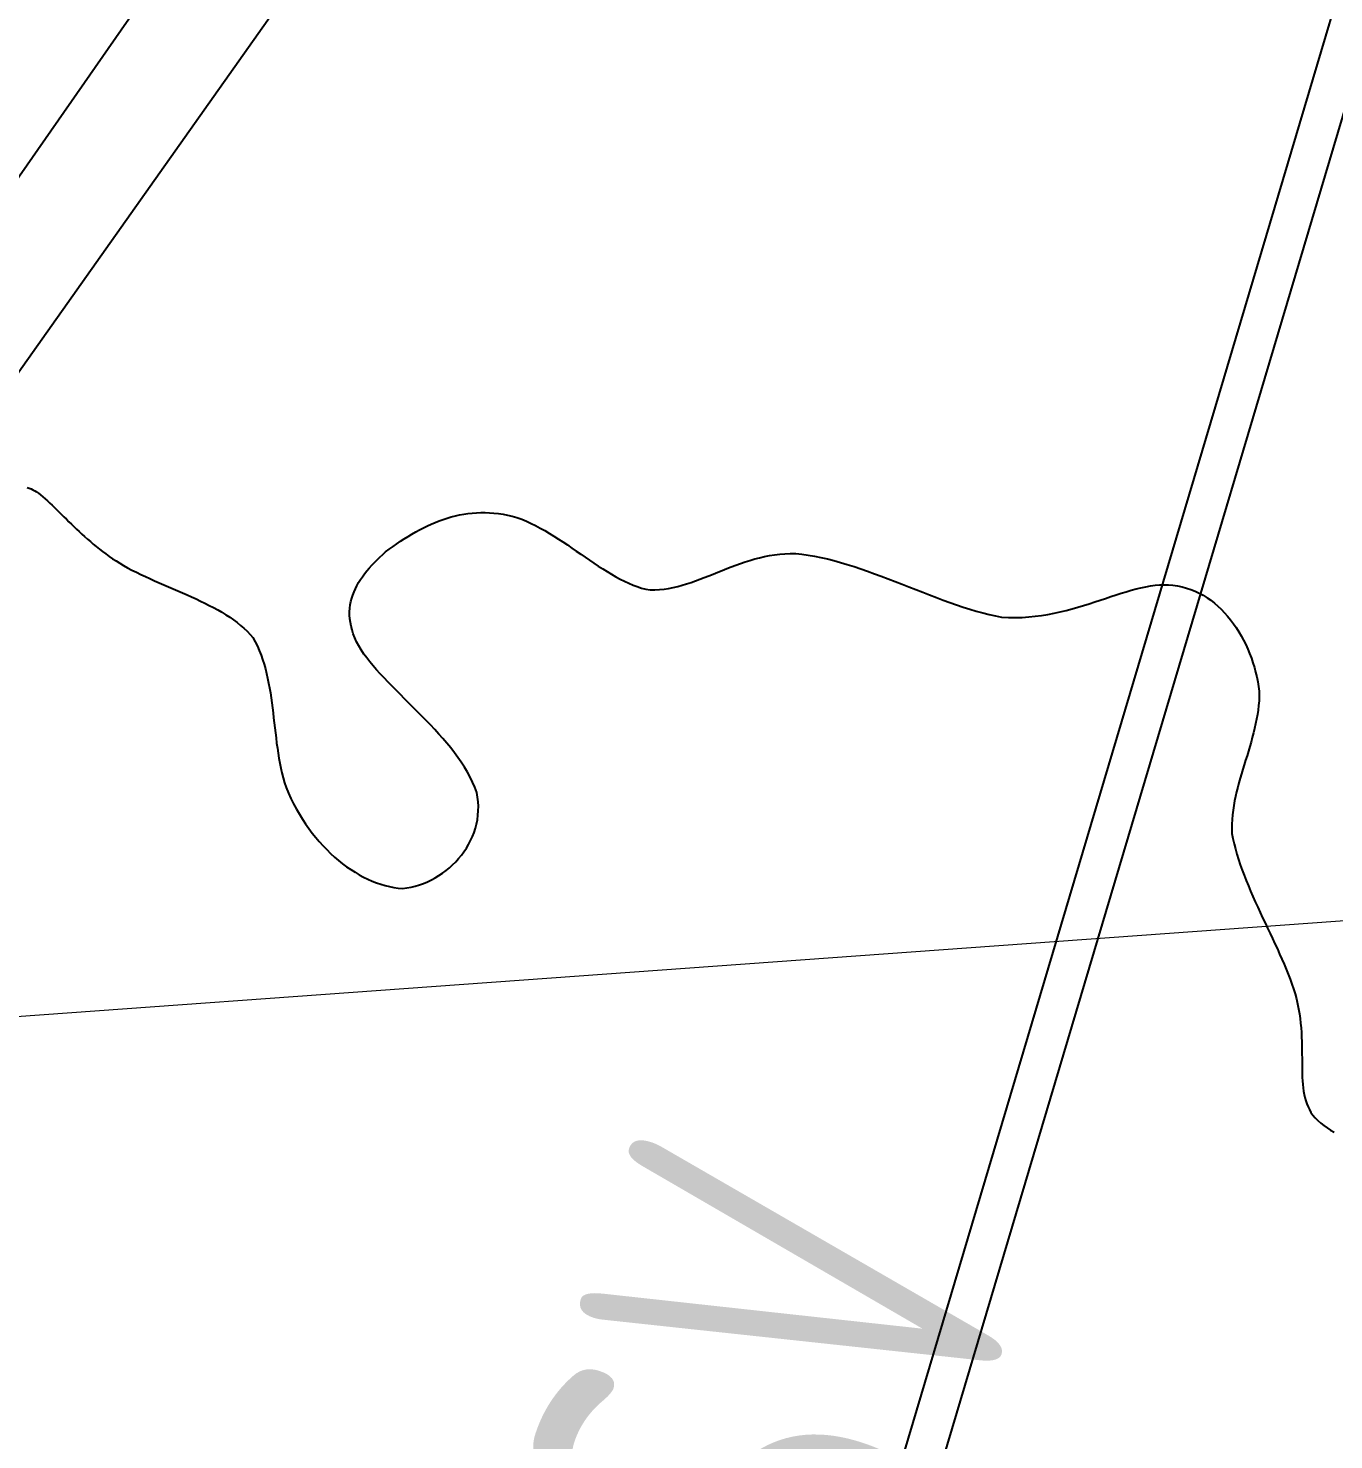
# Model space of a CAD drawing. Header units: metres. Extents: x 507649 to 508899, y 6966965 to 6967377.
# Drawn here: x 507940.048 to 507941.61, y 6967151.054 to 6967152.742 of the extents above; entities that cross this region are included whole.
import ezdxf

# ---------------------------------------------------------------- set-up
doc = ezdxf.new("R2010")
doc.units = ezdxf.units.M
for name, color, linetype in [('C_TEXT_2.5', 7, 'Continuous'), ('mga2020ROAD_KERB_BACK', 252, 'Continuous'), ('mga2020ROAD_KERB_INVERT', 252, 'Continuous'), ('mga2020STR_SURFACES', 252, 'Continuous'), ('mga2020VEG_TREE', 252, 'Continuous'), ('STR_SURFACES', 252, 'Continuous')]:
    doc.layers.add(name, color=color, linetype=linetype)
doc.layers.add('E_UG_LINES', color=252, linetype='EXISTING_ELECTRICITY_UG', lineweight=0)
doc.layers.add('RW_FEAT', color=252, linetype='Continuous', lineweight=0)
doc.styles.get("Standard").update_dxf_attribs({"font": 'ARIALN.TTF'})
doc.styles.add('Style-INTL_ISO_EQUAL', font='ISOCP.shx')
doc.linetypes.add('EXISTING_ELECTRICITY_UG', pattern='A,2,-2,2,-2,2,-2,["E-UG",Standard,S=2.5,R=0,X=0,Y=-1.25],-9.15,2,-2,2,-2', length=29.15)

# ---------------------------------------------------------------- blocks, each defined once
blk = doc.blocks.new('BAC V TREE')
for p, q in [((-0.6646, 15.6143), (-0.6498, 15.6086)), ((-0.6498, 15.6086), (-0.6353, 15.6022)), ((-0.6353, 15.6022), (-0.621, 15.5952)), ((-0.621, 15.5952), (-0.607, 15.5875)), ((-0.607, 15.5875), (-0.5932, 15.5792)), ((-0.5932, 15.5792), (-0.5797, 15.5702)), ((-0.5797, 15.5702), (-0.5619, 15.5558)), ((-0.5619, 15.5558), (-0.5442, 15.5408)), ((-0.5442, 15.5408), (-0.5265, 15.5254)), ((-0.5265, 15.5254), (-0.5088, 15.5095)), ((-0.5088, 15.5095), (-0.4911, 15.4931)), ((-0.4911, 15.4931), (-0.4733, 15.4763)), ((-0.4733, 15.4763), (-0.4555, 15.4592)), ((-0.4555, 15.4592), (-0.4375, 15.4417)), ((-0.4375, 15.4417), (-0.4193, 15.4239)), ((-0.4193, 15.4239), (-0.401, 15.4058)), ((-0.401, 15.4058), (-0.3825, 15.3874)), ((-0.3825, 15.3874), (-0.3637, 15.3688)), ((-0.3637, 15.3688), (-0.3447, 15.35)), ((-0.3447, 15.35), (-0.3254, 15.3311)), ((-0.3254, 15.3311), (-0.3058, 15.312)), ((2.3833, 15.3031), (2.4133, 15.3177)), ((2.4133, 15.3177), (2.4434, 15.3314)), ((2.4434, 15.3314), (2.4738, 15.3443)), ((2.4738, 15.3443), (2.5043, 15.3562)), ((2.5043, 15.3562), (2.5351, 15.3672)), ((2.5351, 15.3672), (2.5661, 15.3773)), ((2.5661, 15.3773), (2.5974, 15.3863)), ((2.5974, 15.3863), (2.6289, 15.3944)), ((2.6289, 15.3944), (2.6606, 15.4014)), ((2.6606, 15.4014), (2.6927, 15.4073)), ((2.6927, 15.4073), (2.725, 15.4121)), ((2.725, 15.4121), (2.7576, 15.4158)), ((2.7576, 15.4158), (2.7906, 15.4184)), ((2.7906, 15.4184), (2.8238, 15.4197)), ((2.8238, 15.4197), (2.8574, 15.4198)), ((2.8574, 15.4198), (2.8913, 15.4187)), ((2.8913, 15.4187), (2.9256, 15.4163)), ((2.9256, 15.4163), (2.9602, 15.4126)), ((2.9602, 15.4126), (2.9952, 15.4076)), ((2.9952, 15.4076), (3.0306, 15.4012)), ((3.0306, 15.4012), (3.0664, 15.3934)), ((3.0664, 15.3934), (3.1027, 15.3817)), ((3.1027, 15.3817), (3.1389, 15.3684)), ((3.1389, 15.3684), (3.1748, 15.3535)), ((3.1748, 15.3535), (3.2106, 15.3371)), ((3.2106, 15.3371), (3.2462, 15.3195)), ((3.2462, 15.3195), (3.2816, 15.3007)), ((-0.3058, 15.312), (-0.2858, 15.2928)), ((-0.2858, 15.2928), (-0.2654, 15.2735)), ((-0.2654, 15.2735), (-0.2447, 15.2542)), ((-0.2447, 15.2542), (-0.2235, 15.2348)), ((-0.2235, 15.2348), (-0.2019, 15.2155)), ((-0.2019, 15.2155), (-0.1797, 15.1963)), ((2.207, 15.1996), (2.236, 15.2186)), ((2.236, 15.2186), (2.2652, 15.237)), ((2.2652, 15.237), (2.2945, 15.2547)), ((2.2945, 15.2547), (2.3239, 15.2716)), ((2.3239, 15.2716), (2.3535, 15.2878)), ((2.3535, 15.2878), (2.3833, 15.3031)), ((3.2816, 15.3007), (3.3168, 15.2809)), ((3.3168, 15.2809), (3.3519, 15.2602)), ((3.3519, 15.2602), (3.3868, 15.2386)), ((3.3868, 15.2386), (3.4215, 15.2165)), ((3.4215, 15.2165), (3.4561, 15.1937)), ((-0.1797, 15.1963), (-0.1571, 15.1771)), ((-0.1571, 15.1771), (-0.1339, 15.158)), ((-0.1339, 15.158), (-0.1101, 15.139)), ((-0.1101, 15.139), (-0.0858, 15.1203)), ((-0.0858, 15.1203), (-0.0608, 15.1017)), ((-0.0608, 15.1017), (-0.0351, 15.0833)), ((2.0694, 15.0971), (2.0918, 15.1173)), ((2.0918, 15.1173), (2.1205, 15.1387)), ((2.1205, 15.1387), (2.1492, 15.1596)), ((2.1492, 15.1596), (2.178, 15.1799)), ((2.178, 15.1799), (2.207, 15.1996)), ((3.4561, 15.1937), (3.4906, 15.1706)), ((3.4906, 15.1706), (3.5249, 15.1472)), ((3.5249, 15.1472), (3.5591, 15.1237)), ((3.5591, 15.1237), (3.5932, 15.1001)), ((5.124, 15.1), (5.1643, 15.1031)), ((5.1643, 15.1031), (5.2054, 15.1046)), ((5.2054, 15.1046), (5.2472, 15.1042)), ((5.2472, 15.1042), (5.2946, 15.0997)), ((-0.0351, 15.0833), (-0.0088, 15.0652)), ((-0.0088, 15.0652), (0.0182, 15.0475)), ((0.0182, 15.0475), (0.046, 15.03)), ((0.046, 15.03), (0.0746, 15.0129)), ((0.0746, 15.0129), (0.1074, 14.995)), ((0.1074, 14.995), (0.1408, 14.9776)), ((1.9481, 14.9708), (1.9664, 14.9926)), ((1.9664, 14.9926), (1.9855, 15.014)), ((1.9855, 15.014), (2.0055, 15.0352)), ((2.0055, 15.0352), (2.0261, 15.0561)), ((2.0261, 15.0561), (2.0475, 15.0767)), ((2.0475, 15.0767), (2.0694, 15.0971)), ((3.5932, 15.1001), (3.6272, 15.0766)), ((3.6272, 15.0766), (3.6611, 15.0534)), ((3.6611, 15.0534), (3.6948, 15.0305)), ((3.6948, 15.0305), (3.7285, 15.0082)), ((3.7285, 15.0082), (3.7621, 14.9864)), ((4.7163, 14.9885), (4.7513, 15.0022)), ((4.7513, 15.0022), (4.7867, 15.0155)), ((4.7867, 15.0155), (4.8223, 15.0284)), ((4.8223, 15.0284), (4.8583, 15.0407)), ((4.8583, 15.0407), (4.8948, 15.0523)), ((4.8948, 15.0523), (4.9317, 15.063)), ((4.9317, 15.063), (4.969, 15.0728)), ((4.969, 15.0728), (5.0069, 15.0815)), ((5.0069, 15.0815), (5.0453, 15.089)), ((5.0453, 15.089), (5.0843, 15.0952)), ((5.0843, 15.0952), (5.124, 15.1)), ((5.2946, 15.0997), (5.3427, 15.0933)), ((5.3427, 15.0933), (5.3915, 15.085)), ((5.3915, 15.085), (5.4409, 15.075)), ((5.4409, 15.075), (5.4909, 15.0635)), ((5.4909, 15.0635), (5.5414, 15.0506)), ((5.5414, 15.0506), (5.5924, 15.0363)), ((5.5924, 15.0363), (5.6439, 15.0208)), ((5.6439, 15.0208), (5.6957, 15.0042)), ((5.6957, 15.0042), (5.7479, 14.9867)), ((0.1408, 14.9776), (0.1748, 14.9606)), ((0.1748, 14.9606), (0.2092, 14.944)), ((0.2092, 14.944), (0.244, 14.9277)), ((0.244, 14.9277), (0.2791, 14.9117)), ((0.2791, 14.9117), (0.3145, 14.8959)), ((0.3145, 14.8959), (0.3501, 14.8803)), ((1.8846, 14.8808), (1.8989, 14.9038)), ((1.8989, 14.9038), (1.9143, 14.9265)), ((1.9143, 14.9265), (1.9307, 14.9488)), ((1.9307, 14.9488), (1.9481, 14.9708)), ((3.7621, 14.9864), (3.7956, 14.9654)), ((3.7956, 14.9654), (3.8291, 14.9452)), ((3.8291, 14.9452), (3.8624, 14.9261)), ((3.8624, 14.9261), (3.8957, 14.9081)), ((3.8957, 14.9081), (3.929, 14.8913)), ((3.929, 14.8913), (3.9622, 14.8759)), ((4.4418, 14.8818), (4.4759, 14.8937)), ((4.4759, 14.8937), (4.51, 14.9063)), ((4.51, 14.9063), (4.5441, 14.9194)), ((4.5441, 14.9194), (4.5783, 14.9329)), ((4.5783, 14.9329), (4.6125, 14.9467)), ((4.6125, 14.9467), (4.6469, 14.9606)), ((4.6469, 14.9606), (4.6815, 14.9746)), ((4.6815, 14.9746), (4.7163, 14.9885)), ((5.7479, 14.9867), (5.8003, 14.9684)), ((5.8003, 14.9684), (5.853, 14.9493)), ((5.853, 14.9493), (5.9058, 14.9297)), ((5.9058, 14.9297), (5.9588, 14.9096)), ((5.9588, 14.9096), (6.0119, 14.8892)), ((6.0119, 14.8892), (6.065, 14.8685)), ((0.3501, 14.8803), (0.3858, 14.8648)), ((0.3858, 14.8648), (0.4216, 14.8493)), ((0.4216, 14.8493), (0.4573, 14.8339)), ((0.4573, 14.8339), (0.493, 14.8185)), ((0.493, 14.8185), (0.5286, 14.803)), ((0.5286, 14.803), (0.564, 14.7874)), ((0.564, 14.7874), (0.5991, 14.7717)), ((1.8317, 14.7603), (1.8396, 14.7851)), ((1.8396, 14.7851), (1.8489, 14.8096)), ((1.8489, 14.8096), (1.8595, 14.8337)), ((1.8595, 14.8337), (1.8714, 14.8574)), ((1.8714, 14.8574), (1.8846, 14.8808)), ((3.9622, 14.8759), (3.9954, 14.862)), ((3.9954, 14.862), (4.0285, 14.8498)), ((4.0285, 14.8498), (4.0616, 14.8393)), ((4.0616, 14.8393), (4.0947, 14.8307)), ((4.0947, 14.8307), (4.1278, 14.8242)), ((4.1278, 14.8242), (4.1638, 14.8247)), ((4.1638, 14.8247), (4.1994, 14.8269)), ((4.1994, 14.8269), (4.2347, 14.8308)), ((4.2347, 14.8308), (4.2697, 14.8363)), ((4.2697, 14.8363), (4.3045, 14.8431)), ((4.3045, 14.8431), (4.339, 14.8512)), ((4.339, 14.8512), (4.3734, 14.8604)), ((4.3734, 14.8604), (4.4077, 14.8707)), ((4.4077, 14.8707), (4.4418, 14.8818)), ((6.065, 14.8685), (6.118, 14.8478)), ((6.118, 14.8478), (6.171, 14.827)), ((6.171, 14.827), (6.2239, 14.8065)), ((6.2239, 14.8065), (6.2766, 14.7862)), ((6.2766, 14.7862), (6.3291, 14.7662)), ((7.6722, 14.7731), (7.7122, 14.7863)), ((7.7122, 14.7863), (7.7516, 14.799)), ((7.7516, 14.799), (7.7904, 14.811)), ((7.7904, 14.811), (7.8287, 14.8221)), ((7.8287, 14.8221), (7.8663, 14.8323)), ((7.8663, 14.8323), (7.9035, 14.8413)), ((7.9035, 14.8413), (7.9401, 14.8491)), ((7.9401, 14.8491), (7.9761, 14.8554)), ((7.9761, 14.8554), (8.0117, 14.8602)), ((8.0117, 14.8602), (8.0468, 14.8632)), ((8.0468, 14.8632), (8.0814, 14.8644)), ((8.0814, 14.8644), (8.1156, 14.8635)), ((8.1156, 14.8635), (8.1493, 14.8604)), ((8.1493, 14.8604), (8.1851, 14.8555)), ((8.1851, 14.8555), (8.22, 14.8484)), ((8.22, 14.8484), (8.2541, 14.8392)), ((8.2541, 14.8392), (8.2874, 14.828)), ((8.2874, 14.828), (8.3198, 14.8149)), ((8.3198, 14.8149), (8.3513, 14.7999)), ((8.3513, 14.7999), (8.3819, 14.7832)), ((8.3819, 14.7832), (8.4116, 14.7647)), ((0.5991, 14.7717), (0.6339, 14.7557)), ((0.6339, 14.7557), (0.6682, 14.7394)), ((0.6682, 14.7394), (0.7021, 14.7229)), ((0.7021, 14.7229), (0.7355, 14.706)), ((0.7355, 14.706), (0.7683, 14.6887)), ((0.7683, 14.6887), (0.8005, 14.6709)), ((0.8005, 14.6709), (0.8319, 14.6526)), ((1.8154, 14.6565), (1.817, 14.6831)), ((1.817, 14.6831), (1.8203, 14.7093)), ((1.8203, 14.7093), (1.8252, 14.735)), ((1.8252, 14.735), (1.8317, 14.7603)), ((6.3291, 14.7662), (6.3813, 14.7468)), ((6.3813, 14.7468), (6.4332, 14.7281)), ((6.4332, 14.7281), (6.4847, 14.7101)), ((6.4847, 14.7101), (6.5358, 14.693)), ((6.5358, 14.693), (6.5864, 14.6768)), ((6.5864, 14.6768), (6.6365, 14.6618)), ((7.2821, 14.6551), (7.3283, 14.6664)), ((7.3283, 14.6664), (7.3737, 14.6784)), ((7.3737, 14.6784), (7.4184, 14.6911)), ((7.4184, 14.6911), (7.4624, 14.7044)), ((7.4624, 14.7044), (7.5057, 14.718)), ((7.5057, 14.718), (7.5483, 14.7318)), ((7.5483, 14.7318), (7.5902, 14.7457)), ((7.5902, 14.7457), (7.6315, 14.7595)), ((7.6315, 14.7595), (7.6722, 14.7731)), ((8.4116, 14.7647), (8.4404, 14.7446)), ((8.4404, 14.7446), (8.4682, 14.7229)), ((8.4682, 14.7229), (8.4951, 14.6998)), ((8.4951, 14.6998), (8.5211, 14.6753)), ((8.5211, 14.6753), (8.546, 14.6494)), ((0.8319, 14.6526), (0.8625, 14.6338)), ((0.8625, 14.6338), (0.8923, 14.6144)), ((0.8923, 14.6144), (0.9211, 14.5943)), ((0.9211, 14.5943), (0.949, 14.5736)), ((0.949, 14.5736), (0.9758, 14.5521)), ((1.8154, 14.6295), (1.8154, 14.6565)), ((1.8172, 14.602), (1.8154, 14.6295)), ((1.8209, 14.574), (1.8172, 14.602)), ((1.8265, 14.5455), (1.8209, 14.574)), ((6.6365, 14.6618), (6.686, 14.6481)), ((6.686, 14.6481), (6.7349, 14.6357)), ((6.7349, 14.6357), (6.7831, 14.6249)), ((6.7831, 14.6249), (6.8306, 14.6156)), ((6.8306, 14.6156), (6.8841, 14.6127)), ((6.8841, 14.6127), (6.9368, 14.612)), ((6.9368, 14.612), (6.9886, 14.6133)), ((6.9886, 14.6133), (7.0395, 14.6165)), ((7.0395, 14.6165), (7.0897, 14.6214)), ((7.0897, 14.6214), (7.139, 14.6278)), ((7.139, 14.6278), (7.1874, 14.6357)), ((7.1874, 14.6357), (7.2352, 14.6449)), ((7.2352, 14.6449), (7.2821, 14.6551)), ((8.546, 14.6494), (8.57, 14.6223)), ((8.57, 14.6223), (8.593, 14.594)), ((8.593, 14.594), (8.615, 14.5646)), ((8.615, 14.5646), (8.6359, 14.5343)), ((0.9758, 14.5521), (1.0015, 14.5298)), ((1.0015, 14.5298), (1.026, 14.5066)), ((1.026, 14.5066), (1.0492, 14.4826)), ((1.0492, 14.4826), (1.0712, 14.4576)), ((1.0712, 14.4576), (1.0889, 14.4251)), ((1.834, 14.5165), (1.8265, 14.5455)), ((1.8436, 14.487), (1.834, 14.5165)), ((1.8552, 14.4569), (1.8436, 14.487)), ((1.869, 14.4264), (1.8552, 14.4569)), ((8.6359, 14.5343), (8.6558, 14.5029)), ((8.6558, 14.5029), (8.6746, 14.4707)), ((8.6746, 14.4707), (8.6924, 14.4377)), ((1.0889, 14.4251), (1.1051, 14.3919)), ((1.1051, 14.3919), (1.1199, 14.3581)), ((1.1199, 14.3581), (1.1334, 14.3238)), ((1.885, 14.3952), (1.869, 14.4264)), ((1.9033, 14.3635), (1.885, 14.3952)), ((1.9239, 14.3312), (1.9033, 14.3635)), ((8.6924, 14.4377), (8.7091, 14.4041)), ((8.7091, 14.4041), (8.7247, 14.3697)), ((8.7247, 14.3697), (8.7392, 14.3348)), ((1.1334, 14.3238), (1.1457, 14.2889)), ((1.1457, 14.2889), (1.1569, 14.2535)), ((1.1569, 14.2535), (1.167, 14.2176)), ((1.9463, 14.3012), (1.9239, 14.3312)), ((1.9704, 14.2709), (1.9463, 14.3012)), ((1.996, 14.2403), (1.9704, 14.2709)), ((2.0229, 14.2096), (1.996, 14.2403)), ((8.7392, 14.3348), (8.7525, 14.2995)), ((8.7525, 14.2995), (8.7648, 14.2637)), ((8.7648, 14.2637), (8.7759, 14.2276)), ((1.167, 14.2176), (1.1762, 14.1813)), ((1.1762, 14.1813), (1.1845, 14.1446)), ((1.1845, 14.1446), (1.1921, 14.1076)), ((2.0511, 14.1786), (2.0229, 14.2096)), ((2.0803, 14.1473), (2.0511, 14.1786)), ((2.1105, 14.1158), (2.0803, 14.1473)), ((8.7759, 14.2276), (8.7858, 14.1912)), ((8.7858, 14.1912), (8.7945, 14.1547)), ((8.7945, 14.1547), (8.8021, 14.1181)), ((1.1921, 14.1076), (1.1989, 14.0702)), ((1.1989, 14.0702), (1.2051, 14.0325)), ((1.2051, 14.0325), (1.2109, 13.9945)), ((2.1415, 14.0841), (2.1105, 14.1158)), ((2.1733, 14.052), (2.1415, 14.0841)), ((2.2056, 14.0197), (2.1733, 14.052)), ((2.2384, 13.9871), (2.2056, 14.0197)), ((8.8021, 14.1181), (8.8085, 14.0814)), ((8.8085, 14.0814), (8.8136, 14.0448)), ((8.8136, 14.0448), (8.8133, 14.0084)), ((1.2109, 13.9945), (1.2162, 13.9563)), ((1.2162, 13.9563), (1.2211, 13.9179)), ((1.2211, 13.9179), (1.2259, 13.8793)), ((2.2716, 13.9543), (2.2384, 13.9871)), ((2.3049, 13.9211), (2.2716, 13.9543)), ((2.3383, 13.8876), (2.3049, 13.9211)), ((8.8086, 13.9362), (8.8044, 13.9004)), ((8.8116, 13.9722), (8.8086, 13.9362)), ((8.8133, 14.0084), (8.8116, 13.9722)), ((1.2259, 13.8793), (1.2304, 13.8406)), ((1.2304, 13.8406), (1.2349, 13.8018)), ((1.2349, 13.8018), (1.2394, 13.7629)), ((2.3716, 13.8539), (2.3383, 13.8876)), ((2.4048, 13.8198), (2.3716, 13.8539)), ((2.4376, 13.7854), (2.4048, 13.8198)), ((8.7929, 13.8292), (8.7858, 13.7939)), ((8.7991, 13.8648), (8.7929, 13.8292)), ((8.8044, 13.9004), (8.7991, 13.8648)), ((1.2394, 13.7629), (1.2439, 13.724)), ((1.2439, 13.724), (1.2487, 13.6852)), ((2.4701, 13.7507), (2.4376, 13.7854)), ((2.5019, 13.7156), (2.4701, 13.7507)), ((2.5331, 13.6802), (2.5019, 13.7156)), ((8.7601, 13.6884), (8.7504, 13.6534)), ((8.7693, 13.7234), (8.7601, 13.6884)), ((8.7779, 13.7586), (8.7693, 13.7234)), ((8.7858, 13.7939), (8.7779, 13.7586)), ((1.2487, 13.6852), (1.2538, 13.6463)), ((1.2538, 13.6463), (1.2592, 13.6075)), ((1.2592, 13.6075), (1.265, 13.5689)), ((2.5634, 13.6445), (2.5331, 13.6802)), ((2.5928, 13.6084), (2.5634, 13.6445)), ((2.6212, 13.5719), (2.5928, 13.6084)), ((8.7299, 13.5837), (8.7194, 13.5489)), ((8.7403, 13.6185), (8.7299, 13.5837)), ((8.7504, 13.6534), (8.7403, 13.6185)), ((1.265, 13.5689), (1.2714, 13.5304)), ((1.2714, 13.5304), (1.2785, 13.492)), ((1.2785, 13.492), (1.2862, 13.4539)), ((2.6483, 13.5351), (2.6212, 13.5719)), ((2.6741, 13.4979), (2.6483, 13.5351)), ((2.6984, 13.4603), (2.6741, 13.4979)), ((8.698, 13.4793), (8.6874, 13.4446)), ((8.7087, 13.5141), (8.698, 13.4793)), ((8.7194, 13.5489), (8.7087, 13.5141)), ((1.2862, 13.4539), (1.2947, 13.416)), ((1.2947, 13.416), (1.3042, 13.3784)), ((1.3042, 13.3784), (1.3146, 13.3411)), ((2.7212, 13.4224), (2.6984, 13.4603)), ((2.7422, 13.384), (2.7212, 13.4224)), ((2.7614, 13.3453), (2.7422, 13.384)), ((8.6669, 13.375), (8.6572, 13.3402)), ((8.677, 13.4098), (8.6669, 13.375)), ((8.6874, 13.4446), (8.677, 13.4098)), ((1.3146, 13.3411), (1.326, 13.3041)), ((1.326, 13.3041), (1.3443, 13.2614)), ((1.3443, 13.2614), (1.3638, 13.2196)), ((2.7786, 13.3061), (2.7614, 13.3453)), ((2.7937, 13.2665), (2.7786, 13.3061)), ((2.8, 13.2305), (2.7937, 13.2665)), ((8.6392, 13.2704), (8.6312, 13.2354)), ((8.6479, 13.3053), (8.6392, 13.2704)), ((8.6572, 13.3402), (8.6479, 13.3053)), ((1.3638, 13.2196), (1.3843, 13.1786)), ((1.3843, 13.1786), (1.4058, 13.1386)), ((2.804, 13.1948), (2.8, 13.2305)), ((2.8057, 13.1595), (2.804, 13.1948)), ((2.8051, 13.1245), (2.8057, 13.1595)), ((8.6177, 13.1651), (8.6123, 13.1298)), ((8.624, 13.2003), (8.6177, 13.1651)), ((8.6312, 13.2354), (8.624, 13.2003)), ((1.4058, 13.1386), (1.4283, 13.0996)), ((1.4283, 13.0996), (1.4518, 13.0616)), ((1.4518, 13.0616), (1.4762, 13.0245)), ((2.7912, 13.0228), (2.7978, 13.0562)), ((2.7978, 13.0562), (2.8025, 13.0901)), ((2.8025, 13.0901), (2.8051, 13.1245)), ((8.6048, 13.0587), (8.603, 13.023)), ((8.608, 13.0943), (8.6048, 13.0587)), ((8.6123, 13.1298), (8.608, 13.0943)), ((1.4762, 13.0245), (1.5015, 12.9886)), ((1.5015, 12.9886), (1.5275, 12.9537)), ((1.5275, 12.9537), (1.5544, 12.92)), ((2.76, 12.9266), (2.7722, 12.958)), ((2.7722, 12.958), (2.7826, 12.99)), ((2.7826, 12.99), (2.7912, 13.0228)), ((8.603, 13.023), (8.6025, 12.9871)), ((8.6025, 12.9871), (8.6034, 12.951)), ((8.6034, 12.951), (8.6109, 12.9111)), ((1.5544, 12.92), (1.582, 12.8874)), ((1.582, 12.8874), (1.6103, 12.856)), ((1.6103, 12.856), (1.6392, 12.8258)), ((1.6392, 12.8258), (1.6688, 12.7969)), ((2.695, 12.8095), (2.7135, 12.8374)), ((2.7135, 12.8374), (2.7306, 12.8663)), ((2.7306, 12.8663), (2.7461, 12.896)), ((2.7461, 12.896), (2.76, 12.9266)), ((8.6109, 12.9111), (8.6198, 12.8711)), ((8.6198, 12.8711), (8.63, 12.8308)), ((8.63, 12.8308), (8.6414, 12.7905)), ((1.6688, 12.7969), (1.6989, 12.7692)), ((1.6989, 12.7692), (1.7296, 12.7429)), ((1.7296, 12.7429), (1.7607, 12.7179)), ((1.7607, 12.7179), (1.7922, 12.6943)), ((2.6075, 12.7081), (2.6313, 12.7318)), ((2.6313, 12.7318), (2.6538, 12.7566)), ((2.6538, 12.7566), (2.6751, 12.7826)), ((2.6751, 12.7826), (2.695, 12.8095)), ((8.6414, 12.7905), (8.6538, 12.75)), ((8.6538, 12.75), (8.6673, 12.7094)), ((1.7922, 12.6943), (1.8242, 12.6721)), ((1.8242, 12.6721), (1.8565, 12.6514)), ((1.8565, 12.6514), (1.8891, 12.6321)), ((1.8891, 12.6321), (1.922, 12.6144)), ((1.922, 12.6144), (1.9551, 12.5981)), ((2.444, 12.5929), (2.4734, 12.6086)), ((2.4734, 12.6086), (2.502, 12.6259)), ((2.502, 12.6259), (2.5298, 12.6445)), ((2.5298, 12.6445), (2.5567, 12.6644)), ((2.5567, 12.6644), (2.5827, 12.6857)), ((2.5827, 12.6857), (2.6075, 12.7081)), ((8.6673, 12.7094), (8.6816, 12.6687)), ((8.6816, 12.6687), (8.6969, 12.628)), ((8.6969, 12.628), (8.7129, 12.5872)), ((1.9551, 12.5981), (1.9884, 12.5835)), ((1.9884, 12.5835), (2.0218, 12.5704)), ((2.0218, 12.5704), (2.0553, 12.559)), ((2.0553, 12.559), (2.0888, 12.5493)), ((2.0888, 12.5493), (2.1224, 12.5412)), ((2.1224, 12.5412), (2.1559, 12.5349)), ((2.1559, 12.5349), (2.1894, 12.5304)), ((2.1894, 12.5304), (2.2227, 12.5276)), ((2.2227, 12.5276), (2.2555, 12.5317)), ((2.2555, 12.5317), (2.288, 12.5377)), ((2.288, 12.5377), (2.3201, 12.5454)), ((2.3201, 12.5454), (2.3519, 12.5549)), ((2.3519, 12.5549), (2.3832, 12.5659)), ((2.3832, 12.5659), (2.4139, 12.5786)), ((2.4139, 12.5786), (2.444, 12.5929)), ((8.7129, 12.5872), (8.7296, 12.5464)), ((8.7296, 12.5464), (8.7469, 12.5055)), ((8.7469, 12.5055), (8.7646, 12.4647)), ((8.7646, 12.4647), (8.7829, 12.4239)), ((8.7829, 12.4239), (8.8014, 12.3832)), ((8.8014, 12.3832), (8.8203, 12.3425)), ((8.8203, 12.3425), (8.8393, 12.3019)), ((8.8393, 12.3019), (8.8584, 12.2614)), ((8.8584, 12.2614), (8.8775, 12.2211)), ((8.8775, 12.2211), (8.8966, 12.1809)), ((8.8966, 12.1809), (8.9155, 12.1408)), ((8.9155, 12.1408), (8.9341, 12.1009)), ((8.9341, 12.1009), (8.9525, 12.0613)), ((8.9525, 12.0613), (8.9704, 12.0218)), ((8.9704, 12.0218), (8.9878, 11.9826)), ((8.9878, 11.9826), (9.0047, 11.9437)), ((9.0047, 11.9437), (9.0209, 11.905)), ((9.0209, 11.905), (9.0364, 11.8667)), ((9.0364, 11.8667), (9.0511, 11.8286)), ((9.0511, 11.8286), (9.0648, 11.7909)), ((9.0648, 11.7909), (9.0776, 11.7536)), ((9.0776, 11.7536), (9.0892, 11.7166)), ((9.0892, 11.7166), (9.0994, 11.6771)), ((9.0994, 11.6771), (9.1082, 11.6382)), ((9.1082, 11.6382), (9.1157, 11.6)), ((9.1157, 11.6), (9.1219, 11.5624)), ((9.1219, 11.5624), (9.1271, 11.5254)), ((9.1271, 11.5254), (9.1313, 11.489)), ((9.1313, 11.489), (9.1347, 11.4533)), ((9.1347, 11.4533), (9.1372, 11.4182)), ((9.1372, 11.4182), (9.1391, 11.3837)), ((9.1391, 11.3837), (9.1405, 11.3498)), ((9.1405, 11.3498), (9.1413, 11.3166)), ((9.1413, 11.3166), (9.1419, 11.284)), ((9.1419, 11.284), (9.1421, 11.252)), ((9.1421, 11.252), (9.1423, 11.2207)), ((9.1423, 11.2207), (9.1424, 11.1899)), ((9.1424, 11.1899), (9.1426, 11.1598)), ((9.1426, 11.1598), (9.1429, 11.1303)), ((9.1429, 11.1303), (9.1435, 11.1015)), ((9.1435, 11.1015), (9.1446, 11.0732)), ((9.1446, 11.0732), (9.1461, 11.0456)), ((9.1461, 11.0456), (9.1482, 11.0186)), ((9.1482, 11.0186), (9.151, 10.9923)), ((9.151, 10.9923), (9.1546, 10.9665)), ((9.1546, 10.9665), (9.1591, 10.9414)), ((9.1591, 10.9414), (9.1647, 10.9169)), ((9.1647, 10.9169), (9.1714, 10.893)), ((9.1714, 10.893), (9.1793, 10.8698)), ((9.1793, 10.8698), (9.1885, 10.8471)), ((9.1885, 10.8471), (9.1992, 10.8251)), ((9.1992, 10.8251), (9.2114, 10.8037)), ((9.2114, 10.8037), (9.2253, 10.7829)), ((9.2253, 10.7829), (9.2441, 10.7616)), ((9.2441, 10.7616), (9.2647, 10.741)), ((9.2647, 10.741), (9.2868, 10.7212)), ((9.2868, 10.7212), (9.3105, 10.7023)), ((9.3105, 10.7023), (9.3356, 10.6842)), ((9.3356, 10.6842), (9.362, 10.6671)), ((9.362, 10.6671), (9.3896, 10.6509))]:
    blk.add_line(p, q)
blk = doc.blocks.new('SVW_1')
at = {"layer": 'RW_FEAT'}
for p, q in [((0.7868, 0.4399), (-0.1034, 0.8954)), ((-0.1034, 0.8954), (0.1035, -0.8953)), ((-0.7867, -0.4399), (0.7868, 0.4399)), ((0.1035, -0.8953), (-0.7867, -0.4399))]:
    blk.add_line(p, q, dxfattribs=at)
at = {"layer": 'RW_FEAT', "style": 'Style-INTL_ISO_EQUAL', "width": 0.65}
blk.add_text('SV', height=1, rotation=62.9, dxfattribs=at).set_placement((1.8635, 0.6401))
blk = doc.blocks.new('XE_SURVEY')
at = {"layer": 'E_UG_LINES', "flags": 128}
blk.add_lwpolyline([(507944.7472, 6967151.9001), (507942.1522, 6967151.7126), (507939.6587, 6967151.5325), (507931.6461, 6967154.0737)], dxfattribs=at)
at = {"layer": 'mga2020ROAD_KERB_BACK'}
blk.add_polyline3d([(507937.6199, 6967143.2624, 4.853), (507938.1839, 6967146.1497, 4.8191), (507938.2622, 6967146.4197, 4.8159), (507939.9238, 6967152.1717, 4.7336), (507940.5055, 6967152.994, 4.7235), (507940.8359, 6967153.2566, 4.7239), (507941.3074, 6967154.928, 4.7308), (507941.1625, 6967155.3126, 4.7343), (507941.067, 6967156.0371, 4.7721)], dxfattribs=at)
at = {"layer": 'mga2020ROAD_KERB_INVERT'}
blk.add_polyline3d([(507940.3652, 6967153.0358, 4.5436), (507939.81, 6967152.2385, 4.6013)], dxfattribs=at)
at = {"layer": 'mga2020STR_SURFACES'}
blk.add_polyline3d([(507940.1281, 6967147.7867, 4.7947), (507941.516, 6967147.3615, 4.7638), (507942.8552, 6967151.9965, 4.7551), (507943.9279, 6967155.6575, 4.7285), (507942.553, 6967156.1035, 4.7977), (507941.6606, 6967152.9382, 4.7705), (507940.1281, 6967147.7867, 4.7947)], dxfattribs=at)
at = {"layer": 'STR_SURFACES'}
blk.add_polyline3d([(507940.1632, 6967147.7407, 4.7947), (507941.5517, 6967147.3152, 4.7638), (507942.8916, 6967151.9521, 4.7551), (507943.9648, 6967155.6146, 4.7285), (507942.5894, 6967156.0608, 4.7977), (507941.6965, 6967152.8942, 4.7705), (507940.1632, 6967147.7407, 4.7947)], dxfattribs=at)
at = {"layer": 'mga2020VEG_TREE', "xscale": 0.1554417355589352, "yscale": 0.1554417355589352, "zscale": 0.1554417355589352, "rotation": 0.001583333339407246}
blk.add_blockref('BAC V TREE', (507940.1506, 6967149.766, 4.8605), dxfattribs=at)
at = {"layer": 'RW_FEAT', "xscale": 0.4999999999999999, "yscale": 0.4999999999999999, "zscale": 0.4999999999999999, "rotation": 8.933164617751082}
blk.add_blockref('SVW_1', (507940.2286, 6967150.351), dxfattribs=at)

msp = doc.modelspace()

# ---------------------------------------------------------------- block references
at = {"layer": 'C_TEXT_2.5'}
msp.add_blockref('XE_SURVEY', (0, 0), dxfattribs=at)

doc.saveas('drawing.dxf')
